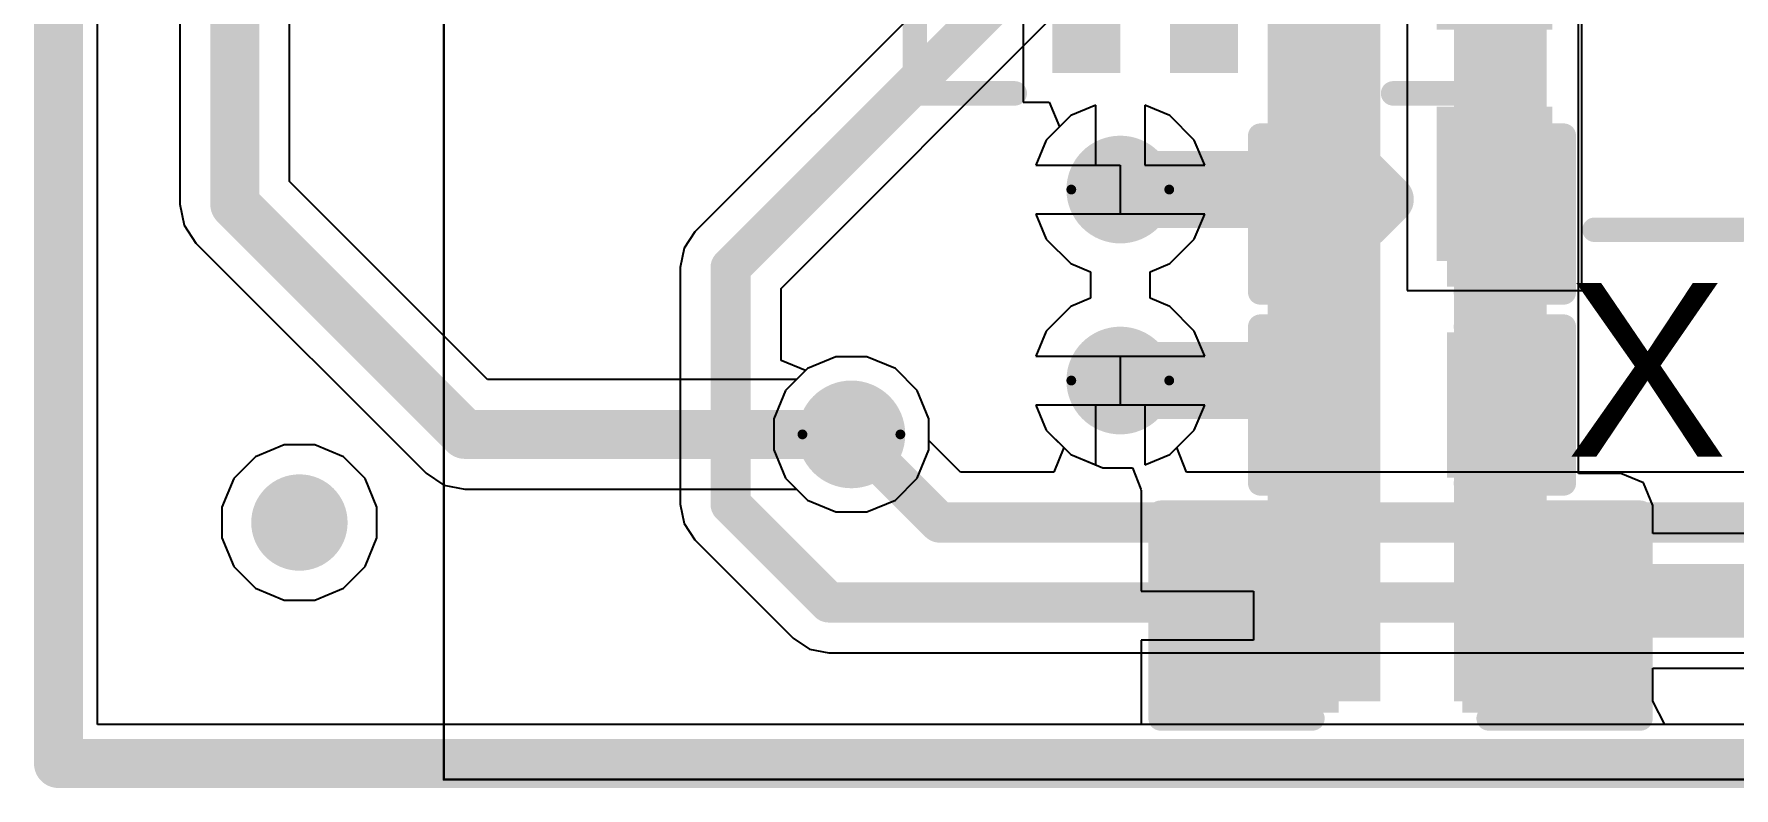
# Model space of a CAD drawing. Header units: inches. Extents: x 0 to 323, y -26 to 38.
# Drawn here: x -0.13 to 8.69, y -0.13 to 3.78 of the extents above; entities that cross this region are included whole.
import ezdxf

# ---------------------------------------------------------------- set-up
doc = ezdxf.new("R2010")
doc.units = ezdxf.units.IN
for name, color, linetype in [('Board Outline', 216, 'Continuous'), ('Bottom Layer', 5, 'Continuous'), ('Bottom Overlay', 54, 'Continuous'), ('Bottom Paste', 16, 'Continuous'), ('Bottom Solder', 6, 'Continuous'), ('Drill Drawing', 1, 'Continuous'), ('GND', 76, 'Continuous'), ('Mechanical 3', 76, 'Continuous'), ('Power', 16, 'Continuous'), ('Top Layer', 1, 'Continuous'), ('Top Overlay', 2, 'Continuous'), ('Top Paste', 8, 'Continuous'), ('Top Solder', 216, 'Continuous'), ('Via Holes', 16, 'Continuous')]:
    doc.layers.add(name, color=color, linetype=linetype)
doc.styles.add('Arial', font='', dxfattribs={"height": 0.2})
doc.styles.get('Arial').set_extended_font_data('Arial')

# ---------------------------------------------------------------- blocks, each defined once
blk = doc.blocks.new('PAJ7620U2_B_1')
at = {"layer": 'Bottom Layer'}
for points in [[(-0.772, 1.42), (-0.772, 0.42), (-1.124, 0.42), (-1.124, 1.42)], [(-0.137, 1.42), (-0.137, 0.42), (-0.489, 0.42), (-0.489, 1.42)], [(0.498, 1.42), (0.498, 0.42), (0.146, 0.42), (0.146, 1.42)], [(1.133, 1.42), (1.133, 0.42), (0.781, 0.42), (0.781, 1.42)], [(-1.494, 0.434), (-2.494, 0.434), (-2.494, 0.786), (-1.494, 0.786)], [(2.494, 0.434), (1.494, 0.434), (1.494, 0.786), (2.494, 0.786)], [(-1.494, -0.176), (-2.494, -0.176), (-2.494, 0.176), (-1.494, 0.176)], [(2.494, -0.176), (1.494, -0.176), (1.494, 0.176), (2.494, 0.176)], [(-1.494, -0.786), (-2.494, -0.786), (-2.494, -0.434), (-1.494, -0.434)], [(-1.159, -1.42), (-1.159, -0.42), (-0.807, -0.42), (-0.807, -1.42)], [(-0.524, -1.42), (-0.524, -0.42), (-0.172, -0.42), (-0.172, -1.42)], [(0.111, -1.42), (0.111, -0.42), (0.463, -0.42), (0.463, -1.42)], [(2.494, -0.786), (1.494, -0.786), (1.494, -0.434), (2.494, -0.434)]]:
    blk.add_hatch(color=5, dxfattribs=at).paths.add_polyline_path(points)
at = {"layer": 'Bottom Paste'}
for points in [[(-0.772, 1.42), (-0.772, 0.42), (-1.124, 0.42), (-1.124, 1.42)], [(-0.137, 1.42), (-0.137, 0.42), (-0.489, 0.42), (-0.489, 1.42)], [(0.498, 1.42), (0.498, 0.42), (0.146, 0.42), (0.146, 1.42)], [(1.133, 1.42), (1.133, 0.42), (0.781, 0.42), (0.781, 1.42)], [(-1.494, 0.434), (-2.494, 0.434), (-2.494, 0.786), (-1.494, 0.786)], [(2.494, 0.434), (1.494, 0.434), (1.494, 0.786), (2.494, 0.786)], [(-1.494, -0.176), (-2.494, -0.176), (-2.494, 0.176), (-1.494, 0.176)], [(2.494, -0.176), (1.494, -0.176), (1.494, 0.176), (2.494, 0.176)], [(-1.494, -0.786), (-2.494, -0.786), (-2.494, -0.434), (-1.494, -0.434)], [(-1.159, -1.42), (-1.159, -0.42), (-0.807, -0.42), (-0.807, -1.42)], [(-0.524, -1.42), (-0.524, -0.42), (-0.172, -0.42), (-0.172, -1.42)], [(0.111, -1.42), (0.111, -0.42), (0.463, -0.42), (0.463, -1.42)], [(2.494, -0.786), (1.494, -0.786), (1.494, -0.434), (2.494, -0.434)]]:
    blk.add_hatch(color=16, dxfattribs=at).paths.add_polyline_path(points)
at = {"layer": 'Bottom Solder'}
for points in [[(-0.772, 1.42), (-0.772, 0.42), (-1.124, 0.42), (-1.124, 1.42)], [(-0.137, 1.42), (-0.137, 0.42), (-0.489, 0.42), (-0.489, 1.42)], [(0.498, 1.42), (0.498, 0.42), (0.146, 0.42), (0.146, 1.42)], [(1.133, 1.42), (1.133, 0.42), (0.781, 0.42), (0.781, 1.42)], [(-1.494, 0.434), (-2.494, 0.434), (-2.494, 0.786), (-1.494, 0.786)], [(2.494, 0.434), (1.494, 0.434), (1.494, 0.786), (2.494, 0.786)], [(-1.494, -0.176), (-2.494, -0.176), (-2.494, 0.176), (-1.494, 0.176)], [(2.494, -0.176), (1.494, -0.176), (1.494, 0.176), (2.494, 0.176)], [(-1.494, -0.786), (-2.494, -0.786), (-2.494, -0.434), (-1.494, -0.434)], [(-1.159, -1.42), (-1.159, -0.42), (-0.807, -0.42), (-0.807, -1.42)], [(-0.524, -1.42), (-0.524, -0.42), (-0.172, -0.42), (-0.172, -1.42)], [(0.111, -1.42), (0.111, -0.42), (0.463, -0.42), (0.463, -1.42)], [(2.494, -0.786), (1.494, -0.786), (1.494, -0.434), (2.494, -0.434)]]:
    blk.add_hatch(color=6, dxfattribs=at).paths.add_polyline_path(points)
at = {"layer": 'Bottom Overlay'}
for points in [[(-2.6, 1.5, 0.127, 0.127, 0), (-1.421, 1.5, 0.127, 0.127, 0)], [(-2.6, 1.5, 0.127, 0.127, 0), (-2.6, 0.9814, 0.127, 0.127, 0)], [(0.7126, 1.5, 0.127, 0.127, 0), (2.6, 1.5, 0.127, 0.127, 0)], [(2.6, 1.5, 0.127, 0.127, 0), (2.6, 0.9814, 0.127, 0.127, 0)], [(2.794, -0.4826, 0.127, 0.127, 0), (2.667, -0.6096, 0.127, 0.127, 0)], [(2.794, -0.4826, 0.127, 0.127, 0), (2.794, -0.7366, 0.127, 0.127, 0)], [(2.667, -0.6096, 0.127, 0.127, 0), (2.794, -0.7366, 0.127, 0.127, 0)], [(-2.6, -0.9814, 0.127, 0.127, 0), (-2.6, -1.5, 0.127, 0.127, 0)], [(2.6, -0.9814, 0.127, 0.127, 0), (2.6, -1.5, 0.127, 0.127, 0)], [(-2.6, -1.5, 0.127, 0.127, 0), (-1.421, -1.5, 0.127, 0.127, 0)], [(0.7126, -1.5, 0.127, 0.127, 0), (2.6, -1.5, 0.127, 0.127, 0)]]:
    blk.add_lwpolyline(points, format="xyseb", dxfattribs=at)
for points in [[(-2.6317, 1.5, 0.0635, 0.0635, 1), (-2.5682, 1.5, 0.0635, 0.0635, 1)], [(-2.6317, 1.5, 0.0635, 0.0635, 1), (-2.5682, 1.5, 0.0635, 0.0635, 1)], [(-1.4528, 1.5, 0.0635, 0.0635, 1), (-1.3893, 1.5, 0.0635, 0.0635, 1)], [(0.6808, 1.5, 0.0635, 0.0635, 1), (0.7443, 1.5, 0.0635, 0.0635, 1)], [(2.5682, 1.5, 0.0635, 0.0635, 1), (2.6317, 1.5, 0.0635, 0.0635, 1)], [(2.5682, 1.5, 0.0635, 0.0635, 1), (2.6317, 1.5, 0.0635, 0.0635, 1)], [(-2.6317, 0.9814, 0.0635, 0.0635, 1), (-2.5682, 0.9814, 0.0635, 0.0635, 1)], [(2.5682, 0.9814, 0.0635, 0.0635, 1), (2.6317, 0.9814, 0.0635, 0.0635, 1)], [(2.7622, -0.4826, 0.0635, 0.0635, 1), (2.8258, -0.4826, 0.0635, 0.0635, 1)], [(2.7622, -0.4826, 0.0635, 0.0635, 1), (2.8258, -0.4826, 0.0635, 0.0635, 1)], [(2.6353, -0.6096, 0.0635, 0.0635, 1), (2.6987, -0.6096, 0.0635, 0.0635, 1)], [(2.6353, -0.6096, 0.0635, 0.0635, 1), (2.6987, -0.6096, 0.0635, 0.0635, 1)], [(2.7622, -0.7366, 0.0635, 0.0635, 1), (2.8258, -0.7366, 0.0635, 0.0635, 1)], [(2.7622, -0.7366, 0.0635, 0.0635, 1), (2.8258, -0.7366, 0.0635, 0.0635, 1)], [(-2.6317, -0.9814, 0.0635, 0.0635, 1), (-2.5682, -0.9814, 0.0635, 0.0635, 1)], [(2.5682, -0.9814, 0.0635, 0.0635, 1), (2.6317, -0.9814, 0.0635, 0.0635, 1)], [(-2.6317, -1.5, 0.0635, 0.0635, 1), (-2.5682, -1.5, 0.0635, 0.0635, 1)], [(-2.6317, -1.5, 0.0635, 0.0635, 1), (-2.5682, -1.5, 0.0635, 0.0635, 1)], [(-1.4528, -1.5, 0.0635, 0.0635, 1), (-1.3893, -1.5, 0.0635, 0.0635, 1)], [(0.6808, -1.5, 0.0635, 0.0635, 1), (0.7443, -1.5, 0.0635, 0.0635, 1)], [(2.5682, -1.5, 0.0635, 0.0635, 1), (2.6317, -1.5, 0.0635, 0.0635, 1)], [(2.5682, -1.5, 0.0635, 0.0635, 1), (2.6317, -1.5, 0.0635, 0.0635, 1)]]:
    blk.add_lwpolyline(points, format="xyseb", close=True, dxfattribs=at)
blk = doc.blocks.new('C___0402_B_6')
at = {"layer": 'Bottom Layer'}
for points in [[(-0.2413, 0.3175), (-0.2413, -0.3175), (-0.6985, -0.3175), (-0.6985, 0.3175)], [(0.6985, 0.3175), (0.6985, -0.3175), (0.2413, -0.3175), (0.2413, 0.3175)]]:
    blk.add_hatch(color=5, dxfattribs=at).paths.add_polyline_path(points)
at = {"layer": 'Bottom Paste'}
for points in [[(-0.2413, 0.3175), (-0.2413, -0.3175), (-0.6985, -0.3175), (-0.6985, 0.3175)], [(0.6985, 0.3175), (0.6985, -0.3175), (0.2413, -0.3175), (0.2413, 0.3175)]]:
    blk.add_hatch(color=16, dxfattribs=at).paths.add_polyline_path(points)
at = {"layer": 'Bottom Solder'}
for points in [[(-0.1813, 0.3775), (-0.1813, -0.3775), (-0.7585, -0.3775), (-0.7585, 0.3775)], [(0.7585, 0.3775), (0.7585, -0.3775), (0.1813, -0.3775), (0.1813, 0.3775)]]:
    blk.add_hatch(color=6, dxfattribs=at).paths.add_polyline_path(points)
at = {"layer": 'Bottom Overlay'}
for points in [[(-0.7874, -0.4064, 0.127, 0.127, 0), (-0.7874, 0.4064, 0.127, 0.127, 0)], [(-0.7874, 0.4064, 0.127, 0.127, 0), (-0.2794, 0.4064, 0.127, 0.127, 0)], [(0.2794, 0.4064, 0.127, 0.127, 0), (0.7874, 0.4064, 0.127, 0.127, 0)], [(0.7874, -0.4064, 0.127, 0.127, 0), (0.7874, 0.4064, 0.127, 0.127, 0)], [(-0.7874, -0.4064, 0.127, 0.127, 0), (-0.2794, -0.4064, 0.127, 0.127, 0)], [(0.2794, -0.4064, 0.127, 0.127, 0), (0.7874, -0.4064, 0.127, 0.127, 0)]]:
    blk.add_lwpolyline(points, format="xyseb", dxfattribs=at)
for points in [[(-0.8191, 0.4064, 0.0635, 0.0635, 1), (-0.7556, 0.4064, 0.0635, 0.0635, 1)], [(-0.8191, 0.4064, 0.0635, 0.0635, 1), (-0.7556, 0.4064, 0.0635, 0.0635, 1)], [(-0.3111, 0.4064, 0.0635, 0.0635, 1), (-0.2477, 0.4064, 0.0635, 0.0635, 1)], [(0.2477, 0.4064, 0.0635, 0.0635, 1), (0.3111, 0.4064, 0.0635, 0.0635, 1)], [(0.7556, 0.4064, 0.0635, 0.0635, 1), (0.8191, 0.4064, 0.0635, 0.0635, 1)], [(0.7556, 0.4064, 0.0635, 0.0635, 1), (0.8191, 0.4064, 0.0635, 0.0635, 1)], [(-0.8191, -0.4064, 0.0635, 0.0635, 1), (-0.7556, -0.4064, 0.0635, 0.0635, 1)], [(-0.8191, -0.4064, 0.0635, 0.0635, 1), (-0.7556, -0.4064, 0.0635, 0.0635, 1)], [(-0.3111, -0.4064, 0.0635, 0.0635, 1), (-0.2477, -0.4064, 0.0635, 0.0635, 1)], [(0.2477, -0.4064, 0.0635, 0.0635, 1), (0.3111, -0.4064, 0.0635, 0.0635, 1)], [(0.7556, -0.4064, 0.0635, 0.0635, 1), (0.8191, -0.4064, 0.0635, 0.0635, 1)], [(0.7556, -0.4064, 0.0635, 0.0635, 1), (0.8191, -0.4064, 0.0635, 0.0635, 1)]]:
    blk.add_lwpolyline(points, format="xyseb", close=True, dxfattribs=at)
blk = doc.blocks.new('C___0402_B_7')
at = {"layer": 'Bottom Layer'}
for points in [[(-0.2413, 0.3175), (-0.2413, -0.3175), (-0.6985, -0.3175), (-0.6985, 0.3175)], [(0.6985, 0.3175), (0.6985, -0.3175), (0.2413, -0.3175), (0.2413, 0.3175)]]:
    blk.add_hatch(color=5, dxfattribs=at).paths.add_polyline_path(points)
at = {"layer": 'Bottom Paste'}
for points in [[(-0.2413, 0.3175), (-0.2413, -0.3175), (-0.6985, -0.3175), (-0.6985, 0.3175)], [(0.6985, 0.3175), (0.6985, -0.3175), (0.2413, -0.3175), (0.2413, 0.3175)]]:
    blk.add_hatch(color=16, dxfattribs=at).paths.add_polyline_path(points)
at = {"layer": 'Bottom Solder'}
for points in [[(-0.1813, 0.3775), (-0.1813, -0.3775), (-0.7585, -0.3775), (-0.7585, 0.3775)], [(0.7585, 0.3775), (0.7585, -0.3775), (0.1813, -0.3775), (0.1813, 0.3775)]]:
    blk.add_hatch(color=6, dxfattribs=at).paths.add_polyline_path(points)
at = {"layer": 'Bottom Overlay'}
for points in [[(-0.7874, -0.4064, 0.127, 0.127, 0), (-0.7874, 0.4064, 0.127, 0.127, 0)], [(-0.7874, 0.4064, 0.127, 0.127, 0), (-0.2794, 0.4064, 0.127, 0.127, 0)], [(0.2794, 0.4064, 0.127, 0.127, 0), (0.7874, 0.4064, 0.127, 0.127, 0)], [(0.7874, -0.4064, 0.127, 0.127, 0), (0.7874, 0.4064, 0.127, 0.127, 0)], [(-0.7874, -0.4064, 0.127, 0.127, 0), (-0.2794, -0.4064, 0.127, 0.127, 0)], [(0.2794, -0.4064, 0.127, 0.127, 0), (0.7874, -0.4064, 0.127, 0.127, 0)]]:
    blk.add_lwpolyline(points, format="xyseb", dxfattribs=at)
for points in [[(-0.8191, 0.4064, 0.0635, 0.0635, 1), (-0.7556, 0.4064, 0.0635, 0.0635, 1)], [(-0.8191, 0.4064, 0.0635, 0.0635, 1), (-0.7556, 0.4064, 0.0635, 0.0635, 1)], [(-0.3111, 0.4064, 0.0635, 0.0635, 1), (-0.2477, 0.4064, 0.0635, 0.0635, 1)], [(0.2477, 0.4064, 0.0635, 0.0635, 1), (0.3111, 0.4064, 0.0635, 0.0635, 1)], [(0.7556, 0.4064, 0.0635, 0.0635, 1), (0.8191, 0.4064, 0.0635, 0.0635, 1)], [(0.7556, 0.4064, 0.0635, 0.0635, 1), (0.8191, 0.4064, 0.0635, 0.0635, 1)], [(-0.8191, -0.4064, 0.0635, 0.0635, 1), (-0.7556, -0.4064, 0.0635, 0.0635, 1)], [(-0.8191, -0.4064, 0.0635, 0.0635, 1), (-0.7556, -0.4064, 0.0635, 0.0635, 1)], [(-0.3111, -0.4064, 0.0635, 0.0635, 1), (-0.2477, -0.4064, 0.0635, 0.0635, 1)], [(0.2477, -0.4064, 0.0635, 0.0635, 1), (0.3111, -0.4064, 0.0635, 0.0635, 1)], [(0.7556, -0.4064, 0.0635, 0.0635, 1), (0.8191, -0.4064, 0.0635, 0.0635, 1)], [(0.7556, -0.4064, 0.0635, 0.0635, 1), (0.8191, -0.4064, 0.0635, 0.0635, 1)]]:
    blk.add_lwpolyline(points, format="xyseb", close=True, dxfattribs=at)
blk = doc.blocks.new('C___0603_B_8')
at = {"layer": 'Bottom Layer'}
for points in [[(-1.143, -0.4445), (-1.143, 0.4445), (-0.381, 0.4445), (-0.381, -0.4445)], [(0.381, -0.4445), (0.381, 0.4445), (1.143, 0.4445), (1.143, -0.4445)]]:
    blk.add_hatch(color=5, dxfattribs=at).paths.add_polyline_path(points)
at = {"layer": 'Bottom Paste'}
for points in [[(-1.143, -0.4445), (-1.143, 0.4445), (-0.381, 0.4445), (-0.381, -0.4445)], [(0.381, -0.4445), (0.381, 0.4445), (1.143, 0.4445), (1.143, -0.4445)]]:
    blk.add_hatch(color=16, dxfattribs=at).paths.add_polyline_path(points)
at = {"layer": 'Bottom Solder'}
for points in [[(-1.203, -0.5045), (-1.203, 0.5045), (-0.321, 0.5045), (-0.321, -0.5045)], [(0.321, -0.5045), (0.321, 0.5045), (1.203, 0.5045), (1.203, -0.5045)]]:
    blk.add_hatch(color=6, dxfattribs=at).paths.add_polyline_path(points)
at = {"layer": 'Bottom Overlay'}
for points in [[(-1.2446, -0.5334, 0.127, 0.127, 0), (-1.2446, 0.5334, 0.127, 0.127, 0)], [(-1.2446, 0.5334, 0.127, 0.127, 0), (-0.4572, 0.5334, 0.127, 0.127, 0)], [(0.4572, 0.5334, 0.127, 0.127, 0), (1.2446, 0.5334, 0.127, 0.127, 0)], [(1.2446, -0.5334, 0.127, 0.127, 0), (1.2446, 0.5334, 0.127, 0.127, 0)], [(-1.2446, -0.5334, 0.127, 0.127, 0), (-0.4572, -0.5334, 0.127, 0.127, 0)], [(0.4572, -0.5334, 0.127, 0.127, 0), (1.2446, -0.5334, 0.127, 0.127, 0)]]:
    blk.add_lwpolyline(points, format="xyseb", dxfattribs=at)
for points in [[(-1.2764, 0.5334, 0.0635, 0.0635, 1), (-1.2128, 0.5334, 0.0635, 0.0635, 1)], [(-1.2764, 0.5334, 0.0635, 0.0635, 1), (-1.2128, 0.5334, 0.0635, 0.0635, 1)], [(-0.4889, 0.5334, 0.0635, 0.0635, 1), (-0.4254, 0.5334, 0.0635, 0.0635, 1)], [(0.4254, 0.5334, 0.0635, 0.0635, 1), (0.4889, 0.5334, 0.0635, 0.0635, 1)], [(1.2128, 0.5334, 0.0635, 0.0635, 1), (1.2764, 0.5334, 0.0635, 0.0635, 1)], [(1.2128, 0.5334, 0.0635, 0.0635, 1), (1.2764, 0.5334, 0.0635, 0.0635, 1)], [(-1.2764, -0.5334, 0.0635, 0.0635, 1), (-1.2128, -0.5334, 0.0635, 0.0635, 1)], [(-1.2764, -0.5334, 0.0635, 0.0635, 1), (-1.2128, -0.5334, 0.0635, 0.0635, 1)], [(-0.4889, -0.5334, 0.0635, 0.0635, 1), (-0.4254, -0.5334, 0.0635, 0.0635, 1)], [(0.4254, -0.5334, 0.0635, 0.0635, 1), (0.4889, -0.5334, 0.0635, 0.0635, 1)], [(1.2128, -0.5334, 0.0635, 0.0635, 1), (1.2764, -0.5334, 0.0635, 0.0635, 1)], [(1.2128, -0.5334, 0.0635, 0.0635, 1), (1.2764, -0.5334, 0.0635, 0.0635, 1)]]:
    blk.add_lwpolyline(points, format="xyseb", close=True, dxfattribs=at)
blk = doc.blocks.new('KC2016K_22')
at = {"layer": 'Top Layer'}
for points in [[(-1.2, 1), (-0.6, 1), (-0.6, 0.2), (-1.2, 0.2)], [(0.6, 1), (1.2, 1), (1.2, 0.2), (0.6, 0.2)], [(-1.2, -0.2), (-0.6, -0.2), (-0.6, -1), (-1.2, -1)], [(0.6, -0.2), (1.2, -0.2), (1.2, -1), (0.6, -1)]]:
    blk.add_hatch(color=1, dxfattribs=at).paths.add_polyline_path(points)
at = {"layer": 'Top Paste'}
for points in [[(-1.2, 1), (-0.6, 1), (-0.6, 0.2), (-1.2, 0.2)], [(0.6, 1), (1.2, 1), (1.2, 0.2), (0.6, 0.2)], [(-1.2, -0.2), (-0.6, -0.2), (-0.6, -1), (-1.2, -1)], [(0.6, -0.2), (1.2, -0.2), (1.2, -1), (0.6, -1)]]:
    blk.add_hatch(color=8, dxfattribs=at).paths.add_polyline_path(points)
at = {"layer": 'Top Solder'}
for points in [[(-1.2, 1), (-0.6, 1), (-0.6, 0.2), (-1.2, 0.2)], [(0.6, 1), (1.2, 1), (1.2, 0.2), (0.6, 0.2)], [(-1.2, -0.2), (-0.6, -0.2), (-0.6, -1), (-1.2, -1)], [(0.6, -0.2), (1.2, -0.2), (1.2, -1), (0.6, -1)]]:
    blk.add_hatch(color=216, dxfattribs=at).paths.add_polyline_path(points)
at = {"layer": 'Top Overlay'}
for points in [[(-0.381, 0.8382, 0.127, 0.127, 0), (0.381, 0.8382, 0.127, 0.127, 0)], [(-1.0414, -0.0508, 0.127, 0.127, 0), (-1.0414, 0.0508, 0.127, 0.127, 0)], [(1.0414, -0.0508, 0.127, 0.127, 0), (1.0414, 0.0508, 0.127, 0.127, 0)], [(-1.5728, -0.554, 0.254, 0.254, 0), (-1.4458, -0.681, 0.254, 0.254, 0)], [(-1.5728, -0.808, 0.254, 0.254, 0), (-1.5728, -0.554, 0.254, 0.254, 0)], [(-1.5728, -0.808, 0.254, 0.254, 0), (-1.4458, -0.681, 0.254, 0.254, 0)], [(-0.381, -0.8382, 0.127, 0.127, 0), (0.381, -0.8382, 0.127, 0.127, 0)]]:
    blk.add_lwpolyline(points, format="xyseb", dxfattribs=at)
for points in [[(-0.4128, 0.8382, 0.0635, 0.0635, 1), (-0.3493, 0.8382, 0.0635, 0.0635, 1)], [(0.3493, 0.8382, 0.0635, 0.0635, 1), (0.4128, 0.8382, 0.0635, 0.0635, 1)], [(-1.0732, 0.0508, 0.0635, 0.0635, 1), (-1.0096, 0.0508, 0.0635, 0.0635, 1)], [(1.0097, 0.0508, 0.0635, 0.0635, 1), (1.0732, 0.0508, 0.0635, 0.0635, 1)], [(-1.0732, -0.0508, 0.0635, 0.0635, 1), (-1.0096, -0.0508, 0.0635, 0.0635, 1)], [(1.0097, -0.0508, 0.0635, 0.0635, 1), (1.0732, -0.0508, 0.0635, 0.0635, 1)], [(-1.6363, -0.554, 0.127, 0.127, 1), (-1.5093, -0.554, 0.127, 0.127, 1)], [(-1.6363, -0.554, 0.127, 0.127, 1), (-1.5093, -0.554, 0.127, 0.127, 1)], [(-1.5093, -0.681, 0.127, 0.127, 1), (-1.3823, -0.681, 0.127, 0.127, 1)], [(-1.5093, -0.681, 0.127, 0.127, 1), (-1.3823, -0.681, 0.127, 0.127, 1)], [(-1.6363, -0.808, 0.127, 0.127, 1), (-1.5093, -0.808, 0.127, 0.127, 1)], [(-1.6363, -0.808, 0.127, 0.127, 1), (-1.5093, -0.808, 0.127, 0.127, 1)], [(-0.4128, -0.8382, 0.0635, 0.0635, 1), (-0.3493, -0.8382, 0.0635, 0.0635, 1)], [(0.3493, -0.8382, 0.0635, 0.0635, 1), (0.4128, -0.8382, 0.0635, 0.0635, 1)]]:
    blk.add_lwpolyline(points, format="xyseb", close=True, dxfattribs=at)

msp = doc.modelspace()

# ---------------------------------------------------------------- hatches: boundary and pattern name
at = {"layer": 'Bottom Layer'}
for points in [[(7.239, 0.3229), (7.7204, 0.3229), (7.7204, 5.904), (7.239, 5.904)], [(6.858, 0.3229), (6.858, 4.5974), (6.2738, 4.5974), (6.2738, 0.3229)], [(7.2439, 0.3229), (8.1054, 0.3229), (8.1054, 1.3389), (7.2439, 1.3389)], [(7.2632, 0.4499), (8.1054, 0.4499), (8.1054, 1.3389), (7.2632, 1.3389)]]:
    msp.add_hatch(color=5, dxfattribs=at).paths.add_polyline_path(points)
h = msp.add_hatch(color=5, dxfattribs=at)
edge = h.paths.add_edge_path()
edge.add_arc((5.5084, 2.9772), 0.25, 0, 360)
h = msp.add_hatch(color=5, dxfattribs=at)
edge = h.paths.add_edge_path()
edge.add_arc((5.5084, 1.9866), 0.25, 0, 360)
h = msp.add_hatch(color=5, dxfattribs=at)
edge = h.paths.add_edge_path()
edge.add_arc((4.1136, 1.7072), 0.25, 0, 360)
at = {"layer": 'Bottom Solder'}
h = msp.add_hatch(color=6, dxfattribs=at)
edge = h.paths.add_edge_path()
edge.add_arc((5.5084, 2.9772), 0.15, 0, 360)
h = msp.add_hatch(color=6, dxfattribs=at)
edge = h.paths.add_edge_path()
edge.add_arc((5.5084, 1.9866), 0.15, 0, 360)
h = msp.add_hatch(color=6, dxfattribs=at)
edge = h.paths.add_edge_path()
edge.add_arc((4.1136, 1.7072), 0.15, 0, 360)
at = {"layer": 'GND'}
h = msp.add_hatch(color=76, dxfattribs=at)
edge = h.paths.add_edge_path()
edge.add_arc((5.5084, 2.9772), 0.25, 0, 360)
h = msp.add_hatch(color=76, dxfattribs=at)
edge = h.paths.add_edge_path()
edge.add_arc((5.5084, 1.9866), 0.25, 0, 360)
h = msp.add_hatch(color=76, dxfattribs=at)
edge = h.paths.add_edge_path()
edge.add_arc((4.1136, 1.7072), 0.25, 0, 360)
at = {"layer": 'Power'}
h = msp.add_hatch(color=16, dxfattribs=at)
edge = h.paths.add_edge_path()
edge.add_arc((5.5084, 2.9772), 0.25, 0, 360)
h = msp.add_hatch(color=16, dxfattribs=at)
edge = h.paths.add_edge_path()
edge.add_arc((5.5084, 1.9866), 0.25, 0, 360)
h = msp.add_hatch(color=16, dxfattribs=at)
edge = h.paths.add_edge_path()
edge.add_arc((4.1136, 1.7072), 0.25, 0, 360)
at = {"layer": 'Top Layer'}
h = msp.add_hatch(color=1, dxfattribs=at)
edge = h.paths.add_edge_path()
edge.add_arc((5.5084, 2.9772), 0.25, 0, 360)
h = msp.add_hatch(color=1, dxfattribs=at)
edge = h.paths.add_edge_path()
edge.add_arc((5.5084, 1.9866), 0.25, 0, 360)
h = msp.add_hatch(color=1, dxfattribs=at)
edge = h.paths.add_edge_path()
edge.add_arc((4.1136, 1.7072), 0.25, 0, 360)
h = msp.add_hatch(color=1, dxfattribs=at)
edge = h.paths.add_edge_path()
edge.add_arc((1.25, 1.25), 0.25, 0, 360)
at = {"layer": 'Top Paste'}
h = msp.add_hatch(color=8, dxfattribs=at)
edge = h.paths.add_edge_path()
edge.add_arc((1.25, 1.25), 0.25, 0, 360)
at = {"layer": 'Top Solder'}
h = msp.add_hatch(color=216, dxfattribs=at)
edge = h.paths.add_edge_path()
edge.add_arc((5.5084, 2.9772), 0.15, 0, 360)
h = msp.add_hatch(color=216, dxfattribs=at)
edge = h.paths.add_edge_path()
edge.add_arc((5.5084, 1.9866), 0.15, 0, 360)
h = msp.add_hatch(color=216, dxfattribs=at)
edge = h.paths.add_edge_path()
edge.add_arc((4.1136, 1.7072), 0.15, 0, 360)
h = msp.add_hatch(color=216, dxfattribs=at)
edge = h.paths.add_edge_path()
edge.add_arc((1.25, 1.25), 0.25, 0, 360)
at = {"layer": 'Via Holes'}
h = msp.add_hatch(color=7, dxfattribs=at)
edge = h.paths.add_edge_path()
edge.add_arc((5.5084, 2.9772), 0.15, 0, 360)
h = msp.add_hatch(color=7, dxfattribs=at)
edge = h.paths.add_edge_path()
edge.add_arc((5.5084, 1.9866), 0.15, 0, 360)
h = msp.add_hatch(color=7, dxfattribs=at)
edge = h.paths.add_edge_path()
edge.add_arc((4.1136, 1.7072), 0.15, 0, 360)

# ---------------------------------------------------------------- linework, layer by layer
at = {"layer": 'Board Outline'}
for points in [[(0, 0, 0.254, 0.254, 0), (0, 11.5, 0.254, 0.254, 0)], [(0, 0, 0.254, 0.254, 0), (38, 0, 0.254, 0.254, 0)]]:
    msp.add_lwpolyline(points, format="xyseb", dxfattribs=at)
msp.add_lwpolyline([(-0.0635, 0, 0.127, 0.127, 1), (0.0635, 0, 0.127, 0.127, 1)], format="xyseb", close=True, dxfattribs=at)
msp.add_lwpolyline([(-0.0635, 0, 0.127, 0.127, 1), (0.0635, 0, 0.127, 0.127, 1)], format="xyseb", close=True, dxfattribs=at)
at = {"layer": 'Bottom Layer'}
for p, q in [((0.2032, 0.2032), (0.2032, 11.2522)), ((0.6295, 6.246), (0.6295, 2.9011)), ((1.1993, 3.019), (1.1993, 6.128)), ((7.8854, 1.5039), (7.8854, 5.904)), ((5.004, 4.6726), (5.004, 3.4296)), ((5.004, 3.4296), (5.1403, 3.4296)), ((5.1403, 3.4296), (5.1929, 3.3026)), ((5.1929, 3.3026), (5.1242, 3.234)), ((5.1242, 3.234), (5.0705, 3.1042)), ((5.0705, 3.1042), (5.5084, 3.1042)), ((5.5084, 3.1042), (5.5084, 2.8502)), ((2.2262, 1.9921), (1.1993, 3.019)), ((0.6295, 2.9011), (0.6295, 2.901)), ((0.6295, 2.901), (0.6512, 2.792)), ((5.5084, 2.8502), (5.0705, 2.8502)), ((5.0705, 2.8502), (5.1242, 2.7205)), ((0.6512, 2.792), (0.713, 2.6996)), ((0.713, 2.6996), (1.9068, 1.5058)), ((5.1242, 2.7205), (5.2517, 2.593)), ((5.2517, 2.593), (5.354, 2.5507)), ((5.354, 2.5507), (5.354, 2.4132)), ((5.354, 2.4132), (5.2517, 2.3708)), ((5.2517, 2.3708), (5.1242, 2.2434)), ((5.1242, 2.2434), (5.0705, 2.1136)), ((3.8857, 2.0484), (3.8294, 1.9921)), ((4.0336, 2.1096), (3.8857, 2.0484)), ((4.1937, 2.1096), (4.0336, 2.1096)), ((4.3416, 2.0484), (4.1937, 2.1096)), ((4.4548, 1.9352), (4.3416, 2.0484)), ((5.0705, 2.1136), (5.5084, 2.1136)), ((5.5084, 2.1136), (5.5084, 1.8596)), ((3.8294, 1.9921), (2.2262, 1.9921)), ((4.516, 1.7873), (4.4548, 1.9352)), ((5.5084, 1.8596), (5.0705, 1.8596)), ((5.0705, 1.8596), (5.1242, 1.7299)), ((4.516, 1.6272), (4.516, 1.7873)), ((5.1242, 1.7299), (5.2517, 1.6024)), ((4.4548, 1.4793), (4.516, 1.6272)), ((5.2517, 1.6024), (5.4183, 1.5334)), ((1.9068, 1.5058), (1.9068, 1.5058)), ((1.9068, 1.5058), (1.9992, 1.444)), ((5.4183, 1.5334), (5.5717, 1.5334)), ((5.5717, 1.5334), (5.6147, 1.4227)), ((8.1054, 1.5039), (7.8854, 1.5039)), ((8.2221, 1.4556), (8.1054, 1.5039)), ((1.9992, 1.444), (2.1082, 1.4224)), ((2.1082, 1.4224), (3.8294, 1.4224)), ((3.8294, 1.4224), (3.8857, 1.3661)), ((4.3416, 1.3661), (4.4548, 1.4793)), ((5.6147, 1.4227), (5.616, 1.4151)), ((5.616, 1.4151), (5.6162, 1.4138)), ((5.6162, 1.4138), (5.6162, 1.295)), ((8.2704, 1.3389), (8.2221, 1.4556)), ((3.8857, 1.3661), (4.0336, 1.3048)), ((4.1937, 1.3048), (4.3416, 1.3661)), ((8.2704, 1.1933), (8.2704, 1.3389)), ((4.0336, 1.3048), (4.1937, 1.3048)), ((5.6162, 1.295), (5.6162, 0.8944)), ((9.78, 1.1933), (8.2704, 1.1933)), ((5.6162, 0.8944), (6.2004, 0.8944)), ((6.2004, 0.8944), (6.2004, 0.6404)), ((6.2004, 0.6404), (5.6162, 0.6404)), ((5.6162, 0.6404), (5.6162, 0.2032)), ((8.2704, 0.3229), (8.2704, 0.494)), ((8.2704, 0.494), (9.9248, 0.494)), ((8.3343, 0.2032), (8.2704, 0.3229)), ((5.6162, 0.2032), (0.2032, 0.2032)), ((21.7238, 0.2032), (8.3343, 0.2032))]:
    msp.add_line(p, q, dxfattribs=at)
for points in [[(0.9144, 2.901, 0.254, 0.254, 0), (0.9144, 6.246, 0.254, 0.254, 0)], [(6.5522, 1.9868, 0.4, 0.4, 0), (6.5522, 4.0818, 0.4, 0.4, 0)], [(5.5084, 2.9772, 0.4, 0.4, 0), (6.552, 2.9772, 0.4, 0.4, 0)], [(0.9144, 2.901, 0.254, 0.254, 0), (2.1082, 1.7072, 0.254, 0.254, 0)], [(5.5084, 1.9866, 0.4, 0.4, 0), (6.552, 1.9866, 0.4, 0.4, 0)], [(6.552, 1.9866, 0.4, 0.4, 0), (6.5522, 1.9868, 0.4, 0.4, 0)], [(2.1082, 1.7072, 0.254, 0.254, 0), (4.1136, 1.7072, 0.254, 0.254, 0)], [(7.7244, 0.8944, 0.381, 0.381, 0), (7.7752, 0.8436, 0.381, 0.381, 0)], [(7.7752, 0.8436, 0.381, 0.381, 0), (9.9248, 0.8436, 0.381, 0.381, 0)]]:
    msp.add_lwpolyline(points, format="xyseb", dxfattribs=at)
for points in [[(5.4084, 2.9772, 0.2, 0.2, 1), (5.6084, 2.9772, 0.2, 0.2, 1)], [(6.452, 2.9772, 0.2, 0.2, 1), (6.652, 2.9772, 0.2, 0.2, 1)], [(0.8509, 2.901, 0.127, 0.127, 1), (0.9779, 2.901, 0.127, 0.127, 1)], [(0.8509, 2.901, 0.127, 0.127, 1), (0.9779, 2.901, 0.127, 0.127, 1)], [(5.4084, 1.9866, 0.2, 0.2, 1), (5.6084, 1.9866, 0.2, 0.2, 1)], [(6.452, 1.9866, 0.2, 0.2, 1), (6.652, 1.9866, 0.2, 0.2, 1)], [(6.452, 1.9866, 0.2, 0.2, 1), (6.652, 1.9866, 0.2, 0.2, 1)], [(6.4522, 1.9868, 0.2, 0.2, 1), (6.6522, 1.9868, 0.2, 0.2, 1)], [(6.4522, 1.9868, 0.2, 0.2, 1), (6.6522, 1.9868, 0.2, 0.2, 1)], [(2.0447, 1.7072, 0.127, 0.127, 1), (2.1717, 1.7072, 0.127, 0.127, 1)], [(2.0447, 1.7072, 0.127, 0.127, 1), (2.1717, 1.7072, 0.127, 0.127, 1)], [(4.0501, 1.7072, 0.127, 0.127, 1), (4.1771, 1.7072, 0.127, 0.127, 1)], [(7.6292, 0.8944, 0.1905, 0.1905, 1), (7.8197, 0.8944, 0.1905, 0.1905, 1)], [(7.68, 0.8436, 0.1905, 0.1905, 1), (7.8705, 0.8436, 0.1905, 0.1905, 1)], [(7.68, 0.8436, 0.1905, 0.1905, 1), (7.8705, 0.8436, 0.1905, 0.1905, 1)]]:
    msp.add_lwpolyline(points, format="xyseb", close=True, dxfattribs=at)
at = {"layer": 'Drill Drawing'}
for points in [[(5.7624, 2.9772, 0.0508, 0.0508, 1), (5.2544, 2.9772, 0.0508, 0.0508, 1)], [(5.2417, 2.9772, 0.0254, 0.0254, 1), (5.2671, 2.9772, 0.0254, 0.0254, 1)], [(5.7497, 2.9772, 0.0254, 0.0254, 1), (5.7751, 2.9772, 0.0254, 0.0254, 1)], [(5.7624, 1.9866, 0.0508, 0.0508, 1), (5.2544, 1.9866, 0.0508, 0.0508, 1)], [(4.3676, 1.7072, 0.0508, 0.0508, 1), (3.8596, 1.7072, 0.0508, 0.0508, 1)], [(5.2417, 1.9866, 0.0254, 0.0254, 1), (5.2671, 1.9866, 0.0254, 0.0254, 1)], [(5.7497, 1.9866, 0.0254, 0.0254, 1), (5.7751, 1.9866, 0.0254, 0.0254, 1)], [(3.8469, 1.7072, 0.0254, 0.0254, 1), (3.8723, 1.7072, 0.0254, 0.0254, 1)], [(4.3549, 1.7072, 0.0254, 0.0254, 1), (4.3803, 1.7072, 0.0254, 0.0254, 1)]]:
    msp.add_lwpolyline(points, format="xyseb", close=True, dxfattribs=at)
at = {"layer": 'GND'}
for p, q in [((0.2032, 0.2032), (0.2032, 11.2522)), ((5.2517, 3.3614), (5.1242, 3.234)), ((5.3814, 3.4152), (5.2517, 3.3614)), ((5.3814, 3.1042), (5.3814, 3.4152)), ((5.7651, 3.3614), (5.6354, 3.4152)), ((5.6354, 3.4152), (5.6354, 3.1042)), ((5.8926, 3.234), (5.7651, 3.3614)), ((5.1242, 3.234), (5.0705, 3.1042)), ((5.9464, 3.1042), (5.8926, 3.234)), ((5.0705, 3.1042), (5.3814, 3.1042)), ((5.6354, 3.1042), (5.9464, 3.1042)), ((5.9464, 2.8502), (5.0705, 2.8502)), ((5.0705, 2.8502), (5.1242, 2.7205)), ((5.8926, 2.7205), (5.9464, 2.8502)), ((5.1242, 2.7205), (5.2517, 2.593)), ((5.7651, 2.593), (5.8926, 2.7205)), ((5.2517, 2.593), (5.354, 2.5507)), ((5.6629, 2.5507), (5.7651, 2.593)), ((5.354, 2.5507), (5.354, 2.4132)), ((5.6629, 2.4132), (5.6629, 2.5507)), ((5.354, 2.4132), (5.2517, 2.3708)), ((5.7651, 2.3708), (5.6629, 2.4132)), ((5.2517, 2.3708), (5.1242, 2.2434)), ((5.8926, 2.2434), (5.7651, 2.3708)), ((5.1242, 2.2434), (5.0705, 2.1136)), ((5.9464, 2.1136), (5.8926, 2.2434)), ((3.8857, 2.0484), (3.7725, 1.9352)), ((4.0336, 2.1096), (3.8857, 2.0484)), ((4.1937, 2.1096), (4.0336, 2.1096)), ((4.3416, 2.0484), (4.1937, 2.1096)), ((4.4548, 1.9352), (4.3416, 2.0484)), ((5.0705, 2.1136), (5.9464, 2.1136)), ((3.7725, 1.9352), (3.7112, 1.7873)), ((4.516, 1.7873), (4.4548, 1.9352)), ((5.3814, 1.8596), (5.0705, 1.8596)), ((5.0705, 1.8596), (5.1242, 1.7299)), ((5.3814, 1.5487), (5.3814, 1.8596)), ((5.9464, 1.8596), (5.6354, 1.8596)), ((5.6354, 1.8596), (5.6354, 1.5487)), ((5.8926, 1.7299), (5.9464, 1.8596)), ((3.7112, 1.7873), (3.7112, 1.6272)), ((4.516, 1.6272), (4.516, 1.7873)), ((5.1242, 1.7299), (5.2517, 1.6024)), ((5.7651, 1.6024), (5.8926, 1.7299)), ((3.7112, 1.6272), (3.7725, 1.4793)), ((4.4548, 1.4793), (4.516, 1.6272)), ((5.2517, 1.6024), (5.3814, 1.5487)), ((5.6354, 1.5487), (5.7651, 1.6024)), ((3.7725, 1.4793), (3.8857, 1.3661)), ((4.3416, 1.3661), (4.4548, 1.4793)), ((3.8857, 1.3661), (4.0336, 1.3048)), ((4.1937, 1.3048), (4.3416, 1.3661)), ((4.0336, 1.3048), (4.1937, 1.3048)), ((37.7698, 0.2032), (0.2032, 0.2032))]:
    msp.add_line(p, q, dxfattribs=at)
at = {"layer": 'Mechanical 3'}
for points in [[(1.9992, -0.0832, 0.0127, 0.0127, 0), (1.9992, 11.4168, 0.0127, 0.0127, 0)], [(1.9992, -0.0832, 0.0127, 0.0127, 0), (35.9992, -0.0832, 0.0127, 0.0127, 0)]]:
    msp.add_lwpolyline(points, format="xyseb", dxfattribs=at)
msp.add_lwpolyline([(1.996, -0.0832, 0.00635, 0.00635, 1), (2.0024, -0.0832, 0.00635, 0.00635, 1)], format="xyseb", close=True, dxfattribs=at)
msp.add_lwpolyline([(1.996, -0.0832, 0.00635, 0.00635, 1), (2.0024, -0.0832, 0.00635, 0.00635, 1)], format="xyseb", close=True, dxfattribs=at)
at = {"layer": 'Power'}
for p, q in [((0.2032, 0.2032), (0.2032, 11.2522)), ((4.7608, 4.2164), (3.3018, 2.7574)), ((3.7484, 2.4641), (5.2074, 3.9231)), ((5.2517, 3.3614), (5.1242, 3.234)), ((5.3814, 3.4152), (5.2517, 3.3614)), ((5.3814, 3.1042), (5.3814, 3.4152)), ((5.7651, 3.3614), (5.6354, 3.4152)), ((5.6354, 3.4152), (5.6354, 3.1042)), ((5.8926, 3.234), (5.7651, 3.3614)), ((5.1242, 3.234), (5.0705, 3.1042)), ((5.9464, 3.1042), (5.8926, 3.234)), ((5.0705, 3.1042), (5.3814, 3.1042)), ((5.6354, 3.1042), (5.9464, 3.1042)), ((5.9464, 2.8502), (5.0705, 2.8502)), ((5.0705, 2.8502), (5.1242, 2.7205)), ((5.8926, 2.7205), (5.9464, 2.8502)), ((3.3018, 2.7574), (3.2451, 2.6725)), ((3.2451, 2.6725), (3.2252, 2.5724)), ((5.1242, 2.7205), (5.2517, 2.593)), ((5.7651, 2.593), (5.8926, 2.7205)), ((3.2252, 2.5724), (3.2252, 1.3454)), ((5.2517, 2.593), (5.354, 2.5507)), ((5.6629, 2.5507), (5.7651, 2.593)), ((5.354, 2.5507), (5.354, 2.4132)), ((5.6629, 2.4132), (5.6629, 2.5507)), ((3.7484, 2.0907), (3.7484, 2.4641)), ((5.354, 2.4132), (5.2517, 2.3708)), ((5.7651, 2.3708), (5.6629, 2.4132)), ((5.2517, 2.3708), (5.1242, 2.2434)), ((5.8926, 2.2434), (5.7651, 2.3708)), ((5.1242, 2.2434), (5.0705, 2.1136)), ((5.9464, 2.1136), (5.8926, 2.2434)), ((3.8754, 2.0381), (3.7484, 2.0907)), ((3.8857, 2.0484), (3.8754, 2.0381)), ((4.0336, 2.1096), (3.8857, 2.0484)), ((4.1937, 2.1096), (4.0336, 2.1096)), ((4.3416, 2.0484), (4.1937, 2.1096)), ((4.4548, 1.9352), (4.3416, 2.0484)), ((5.0705, 2.1136), (5.9464, 2.1136)), ((4.516, 1.7873), (4.4548, 1.9352)), ((5.9464, 1.8596), (5.0705, 1.8596)), ((5.0705, 1.8596), (5.1242, 1.7299)), ((5.8926, 1.7299), (5.9464, 1.8596)), ((4.516, 1.6747), (4.516, 1.7873)), ((5.1242, 1.7299), (5.2155, 1.6386)), ((5.8013, 1.6386), (5.8926, 1.7299)), ((4.6792, 1.5116), (4.516, 1.6747)), ((5.2155, 1.6386), (5.1644, 1.5116)), ((5.8525, 1.5116), (5.8013, 1.6386)), ((5.1644, 1.5116), (4.6792, 1.5116)), ((10.5106, 1.5116), (5.8525, 1.5116)), ((3.2252, 1.3454), (3.2451, 1.2453)), ((3.2451, 1.2453), (3.3018, 1.1604)), ((3.3018, 1.1604), (3.8119, 0.6504)), ((3.8119, 0.6504), (3.8968, 0.5937)), ((3.8968, 0.5937), (3.9969, 0.5738)), ((3.9969, 0.5738), (10.7892, 0.5738)), ((37.7698, 0.2032), (0.2032, 0.2032))]:
    msp.add_line(p, q, dxfattribs=at)
for points in [[(3.4868, 2.5724, 0.2083, 0.2083, 0), (5.0224, 4.108, 0.2083, 0.2083, 0)], [(3.4868, 1.3454, 0.2083, 0.2083, 0), (3.4868, 2.5724, 0.2083, 0.2083, 0)], [(4.1136, 1.7072, 0.2083, 0.2083, 0), (4.5708, 1.25, 0.2083, 0.2083, 0)], [(3.4868, 1.3454, 0.2083, 0.2083, 0), (3.9969, 0.8353, 0.2083, 0.2083, 0)], [(4.5708, 1.25, 0.2083, 0.2083, 0), (10.6189, 1.25, 0.2083, 0.2083, 0)], [(3.9969, 0.8353, 0.2083, 0.2083, 0), (10.7892, 0.8353, 0.2083, 0.2083, 0)]]:
    msp.add_lwpolyline(points, format="xyseb", dxfattribs=at)
for points in [[(3.4347, 2.5724, 0.1041, 0.1041, 1), (3.5389, 2.5724, 0.1041, 0.1041, 1)], [(3.4347, 2.5724, 0.1041, 0.1041, 1), (3.5389, 2.5724, 0.1041, 0.1041, 1)], [(4.0615, 1.7072, 0.1041, 0.1041, 1), (4.1657, 1.7072, 0.1041, 0.1041, 1)], [(3.4347, 1.3454, 0.1041, 0.1041, 1), (3.5389, 1.3454, 0.1041, 0.1041, 1)], [(3.4347, 1.3454, 0.1041, 0.1041, 1), (3.5389, 1.3454, 0.1041, 0.1041, 1)], [(4.5187, 1.25, 0.1041, 0.1041, 1), (4.6229, 1.25, 0.1041, 0.1041, 1)], [(4.5187, 1.25, 0.1041, 0.1041, 1), (4.6229, 1.25, 0.1041, 0.1041, 1)], [(3.9448, 0.8353, 0.1041, 0.1041, 1), (4.0489, 0.8353, 0.1041, 0.1041, 1)], [(3.9448, 0.8353, 0.1041, 0.1041, 1), (4.0489, 0.8353, 0.1041, 0.1041, 1)]]:
    msp.add_lwpolyline(points, format="xyseb", close=True, dxfattribs=at)
at = {"layer": 'Top Layer'}
for p, q in [((0.2032, 0.2032), (0.2032, 11.2522)), ((6.9976, 4.7592), (6.9976, 3.6862)), ((7.9024, 3.6862), (7.9024, 4.7592)), ((6.9976, 3.6862), (6.9976, 3.6544)), ((6.9976, 3.6544), (6.9976, 3.5592)), ((7.9024, 3.6544), (7.9024, 3.6862)), ((7.9024, 3.5592), (7.9024, 3.6544)), ((6.9976, 3.5592), (6.9976, 3.5274)), ((7.9024, 3.5274), (7.9024, 3.5592)), ((6.9976, 3.5274), (6.9976, 2.4544)), ((7.9024, 2.4544), (7.9024, 3.5274)), ((5.2517, 3.3614), (5.1242, 3.234)), ((5.3814, 3.4152), (5.2517, 3.3614)), ((5.3814, 3.1042), (5.3814, 3.4152)), ((5.7651, 3.3614), (5.6354, 3.4152)), ((5.6354, 3.4152), (5.6354, 3.1042)), ((5.8926, 3.234), (5.7651, 3.3614)), ((5.1242, 3.234), (5.0705, 3.1042)), ((5.9464, 3.1042), (5.8926, 3.234)), ((5.0705, 3.1042), (5.3814, 3.1042)), ((5.6354, 3.1042), (5.9464, 3.1042)), ((5.9464, 2.8502), (5.0705, 2.8502)), ((5.0705, 2.8502), (5.1242, 2.7205)), ((5.8926, 2.7205), (5.9464, 2.8502)), ((5.1242, 2.7205), (5.2517, 2.593)), ((5.7651, 2.593), (5.8926, 2.7205)), ((5.2517, 2.593), (5.354, 2.5507)), ((5.6629, 2.5507), (5.7651, 2.593)), ((5.354, 2.5507), (5.354, 2.4132)), ((5.6629, 2.4132), (5.6629, 2.5507)), ((5.354, 2.4132), (5.2517, 2.3708)), ((5.7651, 2.3708), (5.6629, 2.4132)), ((6.9976, 2.4544), (7.9024, 2.4544)), ((5.2517, 2.3708), (5.1242, 2.2434)), ((5.8926, 2.2434), (5.7651, 2.3708)), ((5.1242, 2.2434), (5.0705, 2.1136)), ((5.9464, 2.1136), (5.8926, 2.2434)), ((3.8857, 2.0484), (3.7725, 1.9352)), ((4.0336, 2.1096), (3.8857, 2.0484)), ((4.1937, 2.1096), (4.0336, 2.1096)), ((4.3416, 2.0484), (4.1937, 2.1096)), ((4.4548, 1.9352), (4.3416, 2.0484)), ((5.0705, 2.1136), (5.9464, 2.1136)), ((3.7725, 1.9352), (3.7112, 1.7873)), ((4.516, 1.7873), (4.4548, 1.9352)), ((5.3814, 1.8596), (5.0705, 1.8596)), ((5.0705, 1.8596), (5.1242, 1.7299)), ((5.3814, 1.5487), (5.3814, 1.8596)), ((5.9464, 1.8596), (5.6354, 1.8596)), ((5.6354, 1.8596), (5.6354, 1.5487)), ((5.8926, 1.7299), (5.9464, 1.8596)), ((3.7112, 1.7873), (3.7112, 1.6272)), ((4.516, 1.6272), (4.516, 1.7873)), ((5.1242, 1.7299), (5.2517, 1.6024)), ((5.7651, 1.6024), (5.8926, 1.7299)), ((1.0221, 1.5911), (0.9089, 1.4779)), ((1.17, 1.6524), (1.0221, 1.5911)), ((1.33, 1.6524), (1.17, 1.6524)), ((1.4779, 1.5911), (1.33, 1.6524)), ((1.5911, 1.4779), (1.4779, 1.5911)), ((3.7112, 1.6272), (3.7725, 1.4793)), ((4.4548, 1.4793), (4.516, 1.6272)), ((5.2517, 1.6024), (5.3814, 1.5487)), ((5.6354, 1.5487), (5.7651, 1.6024)), ((0.9089, 1.4779), (0.8476, 1.33)), ((1.6524, 1.33), (1.5911, 1.4779)), ((3.7725, 1.4793), (3.8857, 1.3661)), ((4.3416, 1.3661), (4.4548, 1.4793)), ((0.8476, 1.33), (0.8476, 1.17)), ((1.6524, 1.17), (1.6524, 1.33)), ((3.8857, 1.3661), (4.0336, 1.3048)), ((4.1937, 1.3048), (4.3416, 1.3661)), ((4.0336, 1.3048), (4.1937, 1.3048)), ((0.8476, 1.17), (0.9089, 1.0221)), ((1.5911, 1.0221), (1.6524, 1.17)), ((0.9089, 1.0221), (1.0221, 0.9089)), ((1.4779, 0.9089), (1.5911, 1.0221)), ((1.0221, 0.9089), (1.17, 0.8476)), ((1.33, 0.8476), (1.4779, 0.9089)), ((1.17, 0.8476), (1.33, 0.8476)), ((13.7609, 0.2032), (0.2032, 0.2032))]:
    msp.add_line(p, q, dxfattribs=at)

# ---------------------------------------------------------------- block references
at = {"rotation": 90}
msp.add_blockref('PAJ7620U2_B_1', (5.9424, 6.076), dxfattribs=at)
for name, p in [('KC2016K_22', (8.35, 3.6068)), ('C___0402_B_6', (7.0219, 2.8502)), ('C___0402_B_7', (7.0219, 1.8596)), ('C___0603_B_8', (6.9624, 0.7674))]:
    msp.add_blockref(name, p)

# ---------------------------------------------------------------- texts
at = {"layer": 'Top Overlay', "style": 'Arial'}
msp.add_text('X1', height=0.9, dxfattribs=at).set_placement((7.8206, 1.5918))

doc.saveas('drawing.dxf')
